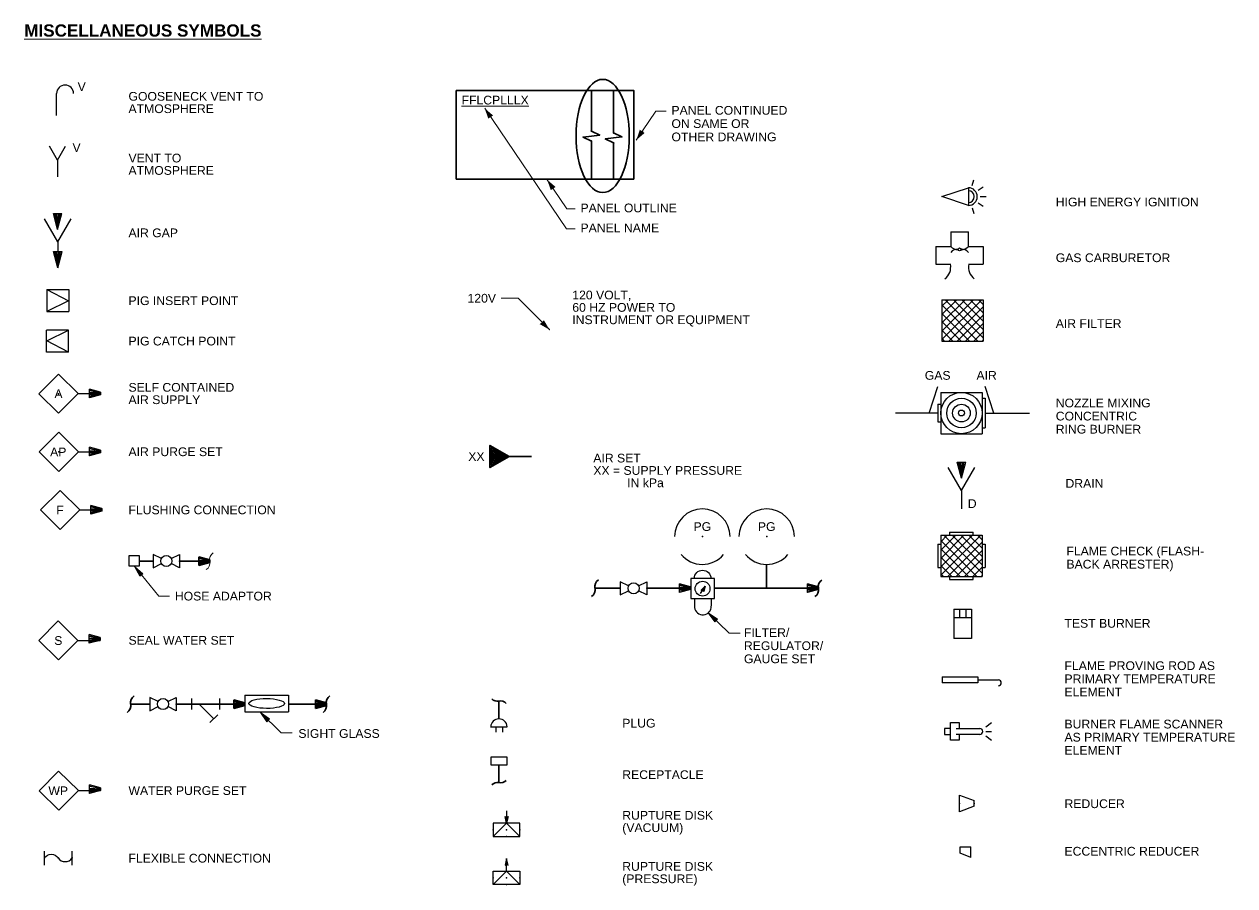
# Paper-space layout 'A1 - LEGEND SHEET 2' of a CAD drawing. Extents: x 44 to 802, y 22 to 574.
# Drawn here: x 456 to 802.5, y 321.1 to 567.7 of the extents above; entities that cross this region are included whole.
import ezdxf
from ezdxf.enums import TextEntityAlignment as Align

# ---------------------------------------------------------------- set-up
doc = ezdxf.new("R2010")
doc.units = 0
for name, color, linetype, lineweight in [('DI-EQPM', 4, 'Continuous', 35), ('DI-SGNL', 2, 'Continuous', 18), ('G-TEXT', 3, 'Continuous', 25), ('N-ANNO-TEXT', 3, 'Continuous', 18), ('N-ANNO-TEXT-TITL', 1, 'Continuous', 13), ('N-INST', 4, 'Continuous', 35)]:
    doc.layers.add(name, color=color, linetype=linetype, lineweight=lineweight)
doc.layers.add('SHBD-OTLN', color=7, linetype='Continuous')
doc.styles.add('_CGS_2-5_NOTES', font='arial.ttf', dxfattribs={"height": 2.5})
doc.styles.add('_CGS_2-5_SYMBOL', font='arial.ttf', dxfattribs={"height": 2.5})
doc.styles.add('_CGS_3-5_SUBHEADING', font='arialbd.ttf', dxfattribs={"height": 3.5})

# ---------------------------------------------------------------- blocks, each defined once
blk = doc.blocks.new('ARROW_2')
at = {"layer": 'G-TEXT', "ltscale": 0.0508}
blk.add_solid([(0, 0), (0, 0), (0, 0)], dxfattribs=at)
blk = doc.blocks.new('ARROW_3')
at = {"layer": 'G-TEXT', "ltscale": 0.0508, "extrusion": (0, 0, -1)}
blk.add_solid([(0, 0), (0, 0), (0, 0)], dxfattribs=at)
blk = doc.blocks.new('I22')
at = {"layer": 'G-TEXT', "color": 3, "linetype": 'Continuous'}
for p, q in [((-12.4, -4.8), (-12.4, 4.9)), ((0, 1.6), (-12.4, 4.9)), ((-12.4, 4), (0, 1)), ((0, 0.7), (-12.4, 3)), ((0, 0.3), (-12.4, 1)), ((-0.1, 1.6), (-0.4, 1.7)), ((-0.4, 1.6), (-0.4, -1.5)), ((0, 1.6), (0, -1.5)), ((0, -0.1), (-12.4, -0.3)), ((0, -0.9), (-12.4, -3.4)), ((0, -1.5), (-12.4, -4.8)), ((0, 0), (-12.3, 0)), ((0, -0.6), (-12.3, -1.9)), ((-12.3, -4.3), (0, -1.1))]:
    blk.add_line(p, q, dxfattribs=at)
blk = doc.blocks.new('ARROW_11')
at = {"layer": 'DI-SGNL', "flags": 128}
blk.add_lwpolyline([(-11.8, -4.6), (-9.5, -8.4), (0, 0), (-11.8, -4.6), (-10.2, -6.2), (-9.5, -7.7), (-2.4, -1.3), (-11.3, -4.7), (-9.8, -6), (-9.3, -6.8), (-4.3, -2.5), (-10.3, -4.8), (-9.2, -6.4), (-6.2, -3.8), (-9.6, -5.1), (-8.9, -5.8), (-7.9, -4.8), (-10.7, -6.5)], dxfattribs=at)
blk = doc.blocks.new('WAVE_1')
at = {"layer": 'SHBD-OTLN', "color": 7, "linetype": 'Continuous', "lineweight": 0}
for centre, start, end in [((9.1, 1.7), 124.1852, 190.3128), ((-9, -1.8), 304.1852, 10.3128)]:
    blk.add_arc(centre, 9.24, start, end, dxfattribs=at)
blk = doc.blocks.new('I22_1')
at = {"layer": 'DI-EQPM'}
for p, q in [((-12.4, -4.8), (-12.4, 4.9)), ((0, 1.6), (-12.4, 4.9)), ((-12.4, 4), (0, 1)), ((0, 0.7), (-12.4, 3)), ((0, 0.3), (-12.4, 1)), ((0, 0), (-12.3, 0)), ((-0.1, 1.6), (-0.4, 1.7)), ((-0.4, 1.6), (-0.4, -1.5)), ((0, 1.6), (0, -1.5)), ((0, -0.1), (-12.4, -0.3)), ((0, -0.9), (-12.4, -3.4)), ((0, -1.5), (-12.4, -4.8)), ((0, -0.6), (-12.3, -1.9)), ((-12.3, -4.3), (0, -1.1))]:
    blk.add_line(p, q, dxfattribs=at)
blk = doc.blocks.new('ARROW_12')
at = {"layer": 'DI-SGNL', "flags": 128}
blk.add_lwpolyline([(6.3, -11), (9.6, -8.2), (0, 0), (6.3, -11), (7.6, -9.2), (8.9, -8.3), (1.6, -2.1), (6.3, -10.5), (7.3, -8.9), (8.1, -8.2), (3.1, -3.9), (6.3, -9.5), (7.7, -8.2), (4.6, -5.6), (6.5, -8.8), (7, -8), (5.9, -7.2), (8, -9.6)], dxfattribs=at)
blk = doc.blocks.new('WAVE_2')
at = {"layer": 'DI-EQPM'}
for centre, start, end in [((9.1, 1.7), 124.1852, 190.3128), ((-9, -1.8), 304.1852, 10.3128)]:
    blk.add_arc(centre, 9.24, start, end, dxfattribs=at)
blk = doc.blocks.new('_N_INST_FIELD_OP ACCESS')
for start, end in [(0, 180), (219.6995, 319.7606)]:
    blk.add_arc((0, 0), 7.94, start, end)
blk.add_point((0, 0))
at = {"style": '_CGS_2-5_SYMBOL'}
blk.add_attdef('ABB', (4.41, 8.76), '', height=2.5, dxfattribs=at)
for tag, p in [('TAG', (0, 1.63)), ('NO', (0, -4.12))]:
    blk.add_attdef(tag, text='', height=2.5, dxfattribs=at).set_placement(p, align=Align.CENTER)
blk = doc.blocks.new('_D_MISC_GOOSENECK VENT')
blk.add_line((0, 0), (0, 6.24))
blk.add_arc((2.44, 6.24), 2.44, 0, 180)
at = {"style": '_CGS_2-5_SYMBOL'}
blk.add_text('V', height=2.5, dxfattribs=at).set_placement((6.03, 6.96))
blk = doc.blocks.new('_D_MISC_VENT')
for q in [(-2.31, 8.84), (2.29, 8.79), (0, 0)]:
    blk.add_line((0, 4.85), q)
at = {"style": '_CGS_2-5_SYMBOL'}
blk.add_text('V', height=2.5, dxfattribs=at).set_placement((4.27, 7.16))
blk = doc.blocks.new('_D_MISC_AIR GAP')
for p, q in [((0, 7.4168), (-3.81, 13.9954)), ((-0.0254, 10.9474), (-1.2446, 15.5448)), ((-1.2446, 15.5448), (1.2192, 15.5448)), ((-0.0254, 10.9474), (-0.9398, 15.5448)), ((-0.0254, 10.9474), (-0.6604, 15.5448)), ((-0.0254, 10.9474), (-0.3302, 15.5448)), ((-0.0254, 10.9474), (1.2192, 15.5448)), ((-0.0254, 10.9474), (0.7874, 15.5448)), ((-0.0254, 10.9474), (0.4064, 15.5448)), ((0.0762, 15.5448), (-0.0254, 10.9474)), ((0, 7.4168), (3.81, 13.9954)), ((0, 7.4168), (0, 2.1844)), ((0, 0), (-1.2192, 4.5974)), ((-1.2192, 4.5974), (1.2446, 4.5974)), ((0, 0), (-0.9144, 4.5974)), ((0, 0), (-0.635, 4.5974)), ((0, 0), (-0.3048, 4.5974)), ((0, 0), (1.2446, 4.5974)), ((0, 0), (0.8128, 4.5974)), ((0, 0), (0.4318, 4.5974)), ((0.1016, 4.5974), (0, 0))]:
    blk.add_line(p, q)
blk = doc.blocks.new('_D_MISC_PIG INSERT POINT')
for p, q in [((0, 3.1623), (6.3246, 3.1623)), ((0, 3.1623), (0, -3.1623)), ((0, 3.1623), (6.223, -0.0635)), ((6.3246, 3.1623), (6.3246, -3.1623)), ((6.223, -0.0635), (0, -3.1623)), ((0, -3.1623), (6.3246, -3.1623))]:
    blk.add_line(p, q)
blk = doc.blocks.new('_D_MISC_PIG CATCH POINT')
for p, q in [((6.3246, 3.1623), (0, 3.1623)), ((0, -3.1623), (0, 3.1623)), ((0.1016, 0.0635), (6.3246, 3.1623)), ((6.3246, -3.1623), (0.1016, 0.0635)), ((6.3246, -3.1623), (6.3246, 3.1623)), ((6.3246, -3.1623), (0, -3.1623))]:
    blk.add_line(p, q)
blk = doc.blocks.new('_D_MISC_AIR SUPPLY SELF CONTAINED')
for p, q in [((5.59, 5.59), (0, 0)), ((11.23, 0.03), (5.59, 5.59)), ((0, 0), (5.61, -5.59)), ((5.61, -5.59), (11.23, 0.03)), ((11.23, 0.03), (17.58, 0.03)), ((14.43, -1.17), (14.43, 1.3)), ((17.58, 0.46), (14.43, 1.3)), ((14.43, 1.07), (17.58, 0.3)), ((17.58, 0.23), (14.43, 0.81)), ((17.58, 0.13), (14.43, 0.3)), ((17.58, 0.03), (14.43, -0.03)), ((17.58, 0.05), (14.45, 0.05)), ((17.55, 0.46), (17.48, 0.48)), ((17.48, 0.46), (17.48, -0.33)), ((17.58, 0.46), (17.58, -0.33)), ((17.58, -0.18), (14.43, -0.81)), ((17.58, -0.33), (14.43, -1.17)), ((17.58, -0.1), (14.45, -0.43)), ((14.45, -1.04), (17.58, -0.23))]:
    blk.add_line(p, q)
blk.add_point((5.59, -0.03))
at = {"style": '_CGS_2-5_SYMBOL'}
blk.add_text('A', height=2.5, dxfattribs=at).set_placement((5.59, -0.03), align=Align.MIDDLE_CENTER)
blk = doc.blocks.new('_D_MISC_AIR PURGE SET')
for p, q in [((5.59, 5.59), (0, 0)), ((11.23, 0.03), (5.59, 5.59)), ((0, 0), (5.61, -5.59)), ((5.61, -5.59), (11.23, 0.03)), ((11.23, 0.03), (17.58, 0.03)), ((14.43, -1.17), (14.43, 1.3)), ((17.58, 0.46), (14.43, 1.3)), ((14.43, 1.07), (17.58, 0.3)), ((17.58, 0.23), (14.43, 0.81)), ((17.58, 0.13), (14.43, 0.3)), ((17.58, 0.03), (14.43, -0.03)), ((17.58, 0.05), (14.45, 0.05)), ((17.55, 0.46), (17.48, 0.48)), ((17.48, 0.46), (17.48, -0.33)), ((17.58, 0.46), (17.58, -0.33)), ((17.58, -0.18), (14.43, -0.81)), ((17.58, -0.33), (14.43, -1.17)), ((17.58, -0.1), (14.45, -0.43)), ((14.45, -1.04), (17.58, -0.23))]:
    blk.add_line(p, q)
blk.add_point((5.59, -0.03))
at = {"style": '_CGS_2-5_SYMBOL'}
blk.add_text('AP', height=2.5, dxfattribs=at).set_placement((5.47, -0.03), align=Align.MIDDLE_CENTER)
blk = doc.blocks.new('_D_MISC_FLUSHING CONNECTION')
for p, q in [((5.59, 5.59), (0, 0)), ((11.23, 0.03), (5.59, 5.59)), ((0, 0), (5.61, -5.59)), ((5.61, -5.59), (11.23, 0.03)), ((11.23, 0.03), (17.58, 0.03)), ((14.43, -1.17), (14.43, 1.3)), ((17.58, 0.46), (14.43, 1.3)), ((14.43, 1.07), (17.58, 0.3)), ((17.58, 0.23), (14.43, 0.81)), ((17.58, 0.13), (14.43, 0.3)), ((17.58, 0.03), (14.43, -0.03)), ((17.58, 0.05), (14.45, 0.05)), ((17.55, 0.46), (17.48, 0.48)), ((17.48, 0.46), (17.48, -0.33)), ((17.58, 0.46), (17.58, -0.33)), ((17.58, -0.18), (14.43, -0.81)), ((17.58, -0.33), (14.43, -1.17)), ((17.58, -0.1), (14.45, -0.43)), ((14.45, -1.04), (17.58, -0.23))]:
    blk.add_line(p, q)
at = {"style": '_CGS_2-5_SYMBOL'}
blk.add_text('F', height=2.5, dxfattribs=at).set_placement((5.59, -0.03), align=Align.MIDDLE_CENTER)
blk = doc.blocks.new('_D_MISC_WATER PURGE SET')
for p, q in [((5.588, 5.588), (0, 0)), ((11.2268, 0.0254), (5.588, 5.588)), ((0, 0), (5.6134, -5.588)), ((5.6134, -5.588), (11.2268, 0.0254)), ((11.2268, 0.0254), (17.5768, 0.0254)), ((14.4268, -0.8126), (14.4268, 1.6514)), ((17.5768, 0.8124), (14.4268, 1.6514)), ((14.4268, 1.4224), (17.5768, 0.6604)), ((17.5768, 0.5844), (14.4268, 1.1684)), ((17.5768, 0.4824), (14.4268, 0.6604)), ((17.5768, 0.3814), (14.4268, 0.3304)), ((17.5768, 0.1774), (14.4268, -0.4576)), ((17.5768, 0.0254), (14.4268, -0.8126)), ((17.5768, 0.4064), (14.4518, 0.4064)), ((17.5768, 0.2544), (14.4518, -0.0766)), ((14.4518, -0.6856), (17.5768, 0.1274)), ((17.5508, 0.8124), (17.4748, 0.8384)), ((17.4748, 0.8124), (17.4748, 0.0254)), ((17.5768, 0.8124), (17.5768, 0.0254))]:
    blk.add_line(p, q)
blk.add_point((5.588, -0.0254))
at = {"style": '_CGS_2-5_SYMBOL'}
blk.add_text('WP', height=2.5, dxfattribs=at).set_placement((5.4753, -0.0254), align=Align.MIDDLE_CENTER)
blk = doc.blocks.new('_D_MISC_FLEXIBLE CONNECTION')
for p, q in [((0, -2.11), (0, 1.98)), ((7.92, -2.11), (7.92, 1.98))]:
    blk.add_line(p, q)
at = {"extrusion": (0, 0, -1)}
blk.add_arc((-1.98, -1.33), 2.39, 33.912, 146.088, dxfattribs=at)
blk.add_arc((5.92, 1.33), 2.39, 213.912, 326.088)
for p in [(0, 0), (3.96, 0), (7.9, 0)]:
    blk.add_point(p)
blk = doc.blocks.new('_D_MISC_RUPTURE DISK VACUUM')
at = {"flags": 128}
for points in [[(0, 7.366), (0, 3.81), (-0.4318, 5.7404), (0, 5.5372), (0.4318, 5.7404), (0, 3.81)], [(3.81, 0), (3.81, 3.81), (-3.81, 3.81), (-3.81, 0), (3.81, 0), (0, 3.81), (-3.81, 0)], [(0.1016, 5.334), (0.1016, 5.334), (0, 4.9022), (-0.127, 5.334), (-0.1016, 5.334)]]:
    blk.add_lwpolyline(points, dxfattribs=at)
for p in [(0, 3.81), (-3.81, 1.905), (0, 1.905), (0, 0), (3.81, 1.905)]:
    blk.add_point(p)
blk = doc.blocks.new('_D_MISC_RUPTURE DISK PRESSURE')
at = {"flags": 128}
for points in [[(0, 3.81), (0, 7.366), (-0.4318, 5.461), (0, 5.6388), (0.4318, 5.461), (0, 7.366)], [(-3.81, 0), (-3.81, 3.81), (3.81, 3.81), (3.81, 0), (-3.81, 0), (0, 3.81), (3.81, 0)], [(0.1016, 5.842), (0.1016, 5.842), (0, 6.2738), (-0.127, 5.842), (-0.1016, 5.842)]]:
    blk.add_lwpolyline(points, dxfattribs=at)
for p in [(0, 3.81), (-3.81, 1.905), (0, 1.905), (0, 0), (3.81, 1.905)]:
    blk.add_point(p)
blk = doc.blocks.new('_D_MISC_REDUCER')
for p, q in [((0, -2.3876), (0, 2.3876)), ((0, 2.3876), (4.2164, 0.8128)), ((4.2164, -0.8128), (4.2164, 0.8128)), ((4.2164, -0.8128), (0, -2.3876))]:
    blk.add_line(p, q)
for p in [(0, 0), (4.2164, 0)]:
    blk.add_point(p)
blk = doc.blocks.new('_D_MISC_AIR FILTER')
for p, q in [((0, 5.91), (11.81, 5.91)), ((0, 5.91), (0, -5.91)), ((11.81, 5.91), (11.81, -5.91)), ((0, -5.91), (11.81, -5.91))]:
    blk.add_line(p, q)
at = {"color": 0, "linetype": 'ByBlock', "lineweight": -2}
for p, q in [((0, -5.5), (11.4, 5.91)), ((0, -3.11), (9.02, 5.91)), ((0, -0.72), (6.63, 5.91)), ((0, 1.66), (4.24, 5.91)), ((0, 4.05), (1.86, 5.91)), ((10.33, -5.91), (0, 4.42)), ((11.81, -5.01), (0.9, 5.91)), ((1.98, -5.91), (11.81, 3.93)), ((11.81, -2.62), (3.29, 5.91)), ((11.81, -0.23), (5.67, 5.91)), ((11.81, 2.15), (8.06, 5.91)), ((11.81, 4.54), (10.45, 5.91)), ((7.94, -5.91), (0, 2.03)), ((4.36, -5.91), (11.81, 1.54)), ((5.55, -5.91), (0, -0.35)), ((3.17, -5.91), (0, -2.74)), ((6.75, -5.91), (11.81, -0.84)), ((9.14, -5.91), (11.81, -3.23)), ((0.78, -5.91), (0, -5.12)), ((11.52, -5.91), (11.81, -5.62))]:
    blk.add_line(p, q, dxfattribs=at)
blk = doc.blocks.new('_D_MISC_GAS CARBURETOR')
for p, q in [((-2.53, 0), (2.53, 0)), ((-2.53, 0), (-2.53, -4.22)), ((2.53, -4.22), (2.53, 0)), ((-6.75, -4.22), (-6.75, -9.28)), ((-6.75, -4.22), (-2.53, -4.22)), ((2.53, -4.22), (6.75, -4.22)), ((6.75, -4.22), (6.75, -9.28)), ((-6.75, -9.28), (-2.53, -9.28)), ((2.53, -9.28), (6.75, -9.28))]:
    blk.add_line(p, q)
blk.add_circle((0, -5.06), 0.422)
for centre, radius, start, end in [((-0.7, -2.7), 2.38, 219.7167, 276.6805), ((-0.7, -7.43), 2.38, 83.3195, 140.2833), ((0.7, -2.7), 2.38, 263.3195, 320.2833), ((0.7, -7.43), 2.38, 39.7167, 96.6805), ((-6.75, -10.12), 4.22, 306.8699, 11.3099), ((6.75, -10.12), 4.22, 168.6901, 233.1301)]:
    blk.add_arc(centre, radius, start, end)
blk = doc.blocks.new('_D_MISC_DRAIN')
for p, q in [((-0.1, -4.6), (-1.32, 0)), ((-1.32, 0), (1.14, 0)), ((-0.1, -4.6), (-1.02, 0)), ((-0.1, -4.6), (-0.74, 0)), ((-0.1, -4.6), (-0.41, 0)), ((-0.1, -4.6), (1.14, 0)), ((-0.1, -4.6), (0.71, 0)), ((-0.1, -4.6), (0.33, 0)), ((0, 0), (-0.1, -4.6)), ((-0.08, -8.13), (-3.89, -1.55)), ((-0.08, -8.13), (3.73, -1.55)), ((-0.08, -8.13), (-0.08, -13.36))]:
    blk.add_line(p, q)
at = {"style": '_CGS_2-5_SYMBOL'}
blk.add_text('D', height=2.5, dxfattribs=at).set_placement((1.72, -11.85), align=Align.MIDDLE_LEFT)
blk = doc.blocks.new('_D_MISC_FLAME CHECK (FLASH-BACK ARRESTER)')
for p, q in [((-5.91, 12.66), (5.91, 12.66)), ((-5.91, 12.66), (-5.91, 0.84)), ((-3.38, 13.5), (-3.38, 12.66)), ((-3.38, 13.5), (3.38, 13.5)), ((3.38, 12.66), (3.38, 13.5)), ((5.91, 12.66), (5.91, 0.84)), ((-6.75, 10.12), (-6.75, 3.38)), ((-6.75, 10.12), (-5.91, 10.12)), ((5.91, 10.12), (6.75, 10.12)), ((6.75, 10.12), (6.75, 3.38)), ((-6.75, 3.38), (-5.91, 3.38)), ((-5.91, 0.84), (5.91, 0.84)), ((-3.38, 0.84), (-3.38, 0)), ((-3.38, 0), (3.38, 0)), ((3.38, 0), (3.38, 0.84)), ((5.91, 3.38), (6.75, 3.38))]:
    blk.add_line(p, q)
at = {"color": 0, "linetype": 'ByBlock', "lineweight": -2}
for p, q in [((-5.91, 1.25), (5.5, 12.66)), ((-5.91, 3.64), (3.11, 12.66)), ((-5.91, 6.03), (0.72, 12.66)), ((-5.91, 8.41), (-1.66, 12.66)), ((-5.91, 10.8), (-4.05, 12.66)), ((4.42, 0.84), (-5.91, 11.17)), ((5.91, 1.74), (-5.01, 12.66)), ((-3.93, 0.84), (5.91, 10.68)), ((5.91, 4.13), (-2.62, 12.66)), ((5.91, 6.52), (-0.23, 12.66)), ((5.91, 8.9), (2.15, 12.66)), ((5.91, 11.29), (4.54, 12.66)), ((2.03, 0.84), (-5.91, 8.78)), ((-1.54, 0.84), (5.91, 8.29)), ((-0.35, 0.84), (-5.91, 6.4)), ((-2.74, 0.84), (-5.91, 4.01)), ((0.84, 0.84), (5.91, 5.91)), ((3.23, 0.84), (5.91, 3.52)), ((-5.12, 0.84), (-5.91, 1.63)), ((5.62, 0.84), (5.91, 1.13))]:
    blk.add_line(p, q, dxfattribs=at)
blk = doc.blocks.new('_D_MISC_BURNER')
for p, q in [((-2.53125, 8.4375), (-2.53125, 0)), ((-2.53125, 8.4375), (2.53125, 8.4375)), ((-0.84375, 5.90625), (-0.84375, 8.4375)), ((0.84375, 8.4375), (0.84375, 5.90625)), ((2.53125, 8.4375), (2.53125, 0)), ((2.53125, 5.90625), (-2.53125, 5.90625)), ((2.53125, 0), (-2.53125, 0))]:
    blk.add_line(p, q)
blk = doc.blocks.new('_D_MISC_FLAME PROVING ROD')
for p, q in [((0, 0.84375), (10.125, 0.84375)), ((0, 0.84375), (0, -0.84375)), ((10.125, 0.84375), (10.125, -0.84375)), ((10.125, 0), (16.03125, 0)), ((10.125, -0.84375), (0, -0.84375))]:
    blk.add_line(p, q)
blk.add_arc((16.03125, -0.84375), 0.84375, 270, 90)
blk = doc.blocks.new('_D_MISC_BURNER FLAME SCANNER')
for p, q in [((1.6875, 0.84375), (0, 0.84375)), ((0, 0.84375), (0, -0.84375)), ((1.6875, -2.53125), (1.6875, 2.53125)), ((1.6875, 2.53125), (4.21875, 2.53125)), ((3.375, 0.84375), (10.125, 0.84375)), ((4.21875, 2.53125), (4.21875, 0.84375)), ((11.8125, 1.265625), (13.5, 2.53125)), ((11.8125, 0), (13.5, 0)), ((0, -0.84375), (1.6875, -0.84375)), ((4.21875, -2.53125), (1.6875, -2.53125)), ((10.125, -0.84375), (3.375, -0.84375)), ((4.21875, -0.84375), (4.21875, -2.53125)), ((11.8125, -1.265625), (13.5, -2.53125))]:
    blk.add_line(p, q)
blk.add_arc((10.125, 0), 0.84375, 270, 90)
blk = doc.blocks.new('_D_MISC_HOSE ADAPTOR')
at = {"flags": 128}
blk.add_lwpolyline([(0, 1.4095), (0, -1.4095), (3.022, -1.4095), (3.022, 1.4095)], close=True, dxfattribs=at)
blk = doc.blocks.new('_D_MISC_STRAINER')
for p, q in [((0, -1.5748), (0, 1.5748)), ((0, 0), (7.9756, 0)), ((2.032, 0), (6.2484, -4.191)), ((7.9756, -1.5748), (7.9756, 1.5748)), ((5.1308, -5.3086), (7.366, -3.0734))]:
    blk.add_line(p, q)
blk.add_point((3.9878, 0))
blk = doc.blocks.new('_D_VALVE_BALL - NORMALLY OPEN')
for p, q in [((2.39, 0.71), (0, 1.9)), ((0, 1.9), (0, -1.9)), ((5.23, 0.71), (7.62, 1.9)), ((7.62, 1.9), (7.62, -1.9)), ((0, -1.9), (2.39, -0.71)), ((7.62, -1.9), (5.23, -0.71))]:
    blk.add_line(p, q)
blk.add_circle((3.81, 0), 1.59)
for p in [(0, 0), (7.62, 0)]:
    blk.add_point(p)
blk = doc.blocks.new('_D_MISC_SIGHT GLASS')
for p, q in [((0, 2.54), (12.446, 2.54)), ((0, 2.54), (0, -2.21)), ((12.446, 2.54), (12.446, -2.21)), ((0, -2.21), (12.446, -2.21))]:
    blk.add_line(p, q)
blk.add_ellipse((6.2232, 0.1778), major_axis=(-5.08, 0.0254), ratio=0.28004114)
blk = doc.blocks.new('_D_MISC_FILTER_REGULATOR_GAUGE SET')
for p, q in [((2.84, -1.44), (4.11, 0.67)), ((4.11, 0.67), (3.02, -0.47)), ((4.11, 0.67), (3.25, -0.5)), ((4.11, 0.67), (3.4, -0.57)), ((4.11, 0.67), (3.53, -0.67)), ((4.11, 0.67), (3.73, -0.85)), ((1.09, -2.81), (1.09, -5.42)), ((3.73, -0.85), (3.02, -0.47)), ((5.89, -2.78), (5.89, -4.99))]:
    blk.add_line(p, q)
at = {"flags": 128}
blk.add_lwpolyline([(0, 2.83), (0, -2.83), (6.76, -2.83), (6.76, 2.83)], close=True, dxfattribs=at)
blk.add_circle((3.38, -0.06), 2.13)
at = {"extrusion": (0, 0, -1)}
blk.add_arc((-3.4, 2.84), 2.4, 0.9273, 179.0663, dxfattribs=at)
blk.add_arc((3.48, -5.13), 2.4, 187.0836, 2.5522)
blk = doc.blocks.new('_D_MISC_SEAL WATER SET')
for p, q in [((5.59, 5.59), (0, 0)), ((11.23, 0.03), (5.59, 5.59)), ((0, 0), (5.61, -5.59)), ((5.61, -5.59), (11.23, 0.03))]:
    blk.add_line(p, q)
blk.add_point((5.59, -0.03))
at = {"style": '_CGS_2-5_SYMBOL'}
blk.add_text('S', height=2.5, dxfattribs=at).set_placement((5.59, -0.03), align=Align.MIDDLE_CENTER)
blk = doc.blocks.new('_D_MISC_HIGH ENERGY IGNITION')
for p, q in [((8.66, 3.2), (9.19, 4.8)), ((0, 0), (7.59, 2.53)), ((7.59, -2.53), (0, 0)), ((7.59, 2.53), (7.59, -2.53)), ((10.4, 1.87), (11.81, 2.81)), ((10.97, 0), (12.66, 0)), ((8.66, -3.2), (9.19, -4.8)), ((11.81, -2.81), (10.4, -1.87))]:
    blk.add_line(p, q)
for radius in [2.53, 1.69]:
    blk.add_arc((7.59, 0), radius, 270, 90)
blk = doc.blocks.new('_D_MISC_NOZZLE MIXING CONCENTRIC RING BURNER')
for p, q in [((-9.28, 0), (-6.75, 7.59)), ((9.28, 0), (6.75, 7.59)), ((-5.91, 5.91), (5.91, 5.91)), ((-5.91, 5.91), (-5.91, -5.91)), ((5.91, 5.91), (5.91, -5.91)), ((5.91, 4.22), (6.75, 4.22)), ((6.75, 4.22), (6.75, -4.22)), ((-6.75, 0), (-18.91, 0)), ((-6.75, 2.53), (-6.75, -2.53)), ((-6.75, 2.53), (-5.91, 2.53)), ((6.75, 0), (19.51, 0)), ((-6.75, -2.53), (-5.91, -2.53)), ((-5.91, -5.91), (5.91, -5.91)), ((5.91, -4.22), (6.75, -4.22))]:
    blk.add_line(p, q)
for radius in [5.91, 4.22, 2.53, 0.844]:
    blk.add_circle((0, 0), radius)
at = {"style": '_CGS_2-5_SYMBOL'}
for s, p in [('GAS', (-6.81, 10.78)), ('AIR', (7.2, 10.78))]:
    blk.add_text(s, height=2.5, dxfattribs=at).set_placement(p, align=Align.MIDDLE_CENTER)
blk = doc.blocks.new('_N_MISC_PLUG')
for p, q in [((-2.38, -2.23), (2.35, -2.23)), ((-0.9, -2.23), (-0.9, -3.78)), ((1, -2.23), (1, -3.83))]:
    blk.add_line(p, q)
blk.add_arc((0, -2.36), 2.36, 3.1798, 177.7094)
blk = doc.blocks.new('_N_MISC_RECEPTACLE')
for p, q in [((2.38, 2.23), (-2.36, 2.23)), ((-2.36, 2.23), (-2.36, 0)), ((-2.36, 0), (2.38, 0)), ((2.38, 0), (2.38, 2.23))]:
    blk.add_line(p, q)
blk = doc.blocks.new('_D_MISC_ECC REDUCER')
for p, q in [((0, -0.9), (0, 0.9)), ((0, 0.9), (3.05, 0.9)), ((3.05, -2.14), (3.05, 0.9)), ((3.05, -2.14), (0, -0.9))]:
    blk.add_line(p, q)

psp = doc.layouts.new('A1 - LEGEND SHEET 2')

# ---------------------------------------------------------------- linework, layer by layer
for p, q in [((474.6, 390.53), (474.6, 393)), ((477.75, 392.16), (474.6, 393)), ((474.6, 392.77), (477.75, 392)), ((477.75, 391.93), (474.6, 392.51)), ((477.75, 391.83), (474.6, 392)), ((477.75, 391.73), (474.6, 391.67)), ((477.75, 391.52), (474.6, 390.89)), ((477.75, 391.75), (474.63, 391.75)), ((477.75, 391.6), (474.63, 391.27)), ((477.73, 392.16), (477.65, 392.18)), ((477.65, 392.16), (477.65, 391.37)), ((477.75, 392.16), (477.75, 391.37)), ((471.4, 391.37), (477.75, 391.37)), ((477.75, 391.37), (474.6, 390.53)), ((474.63, 390.66), (477.75, 391.47))]:
    psp.add_line(p, q)
at = {"layer": 'N-ANNO-TEXT'}
for p, q in [((587.8, 543.67), (611.23, 509.16)), ((631.18, 534.55), (636.78, 542.81)), ((639.74, 542.81), (636.78, 542.81)), ((605.69, 523.2), (611.35, 514.87)), ((613.7, 514.87), (611.35, 514.87)), ((613.7, 509.16), (611.23, 509.16))]:
    psp.add_line(p, q, dxfattribs=at)
at = {"layer": 'N-ANNO-TEXT', "flags": 128}
for points in [[(606.33, 480.3), (597.34, 489.29), (592.56, 489.29)], [(497.61, 404.03), (494.56, 404.03), (489.56, 410.08)], [(660.9, 393.41), (657.75, 393.41), (651.81, 399.25)], [(532.69, 364.87), (529.54, 364.87), (523.6, 370.71)]]:
    psp.add_lwpolyline(points, dxfattribs=at)
at = {"layer": 'N-ANNO-TEXT'}
for p in [(589.52, 541.15), (607.41, 520.67), (604.17, 482.46), (606.33, 480.3)]:
    psp.add_point(p, dxfattribs=at)
for points in [[(587.8, 543.67), (588.84, 540.71), (590.2, 541.61)], [(631.18, 534.55), (632.21, 537.51), (633.58, 536.61)], [(605.69, 523.2), (606.73, 520.24), (608.09, 521.14)], [(606.33, 480.3), (604.75, 483.02), (603.58, 481.87)]]:
    psp.add_solid(points, dxfattribs=at)
at = {"layer": 'N-INST', "ltscale": 0.0508}
for p, q in [((618.35, 548.78), (618.35, 537.15)), ((624.7, 548.78), (624.7, 536.6)), ((618.35, 534.3), (618.35, 523.38)), ((624.7, 533.75), (624.7, 523.38)), ((668.48, 413.11), (668.48, 406.29)), ((591.89, 368.88), (591.89, 373.98)), ((591.89, 355.74), (591.89, 350.63))]:
    psp.add_line(p, q, dxfattribs=at)
at = {"layer": 'N-INST'}
for p, q in [((489.1, 414.06), (492.88, 414.06)), ((500.5, 414.06), (509.09, 414.06)), ((619.36, 406.29), (626.53, 406.29)), ((634.22, 406.29), (646.75, 406.29)), ((653.63, 406.29), (683.32, 406.29)), ((486.47, 373.12), (491.93, 373.12)), ((499.55, 373.12), (519.19, 373.12)), ((531.63, 373.12), (542.53, 373.12))]:
    psp.add_line(p, q, dxfattribs=at)
at = {"layer": 'N-INST', "ltscale": 0.0508, "flags": 128}
psp.add_lwpolyline([(579.67, 548.78), (630.47, 548.78), (630.47, 523.38), (579.67, 523.38)], close=True, dxfattribs=at)
for points in [[(618.35, 537.15), (620.73, 536.01), (615.97, 535.44), (618.35, 534.3)], [(624.7, 536.6), (627.08, 535.46), (622.32, 534.89), (624.7, 533.75)]]:
    psp.add_lwpolyline(points, dxfattribs=at)
at = {"layer": 'N-INST', "flags": 128}
psp.add_lwpolyline([(594.79, 444.01), (589.28, 447.15), (589.28, 440.8), (594.79, 444.01), (589.66, 446.49), (589.66, 441.47), (594.03, 444.01), (590.04, 445.83), (590.04, 442.13), (593.27, 444.01), (590.42, 445.17), (590.42, 442.79), (592.51, 444.01), (590.8, 444.54), (590.8, 443.45), (591.74, 444.01), (590.8, 444.01), (601.17, 444.01)], dxfattribs=at)
at = {"layer": 'N-INST'}
for centre, start, end in [((617.08, 405.85), 304.1852, 10.3128), ((621.67, 406.72), 124.1852, 190.3128), ((681.01, 405.82), 304.1852, 10.3128), ((685.61, 406.69), 124.1852, 190.3128)]:
    psp.add_arc(centre, 2.35, start, end, dxfattribs=at)
at = {"layer": 'N-INST', "ltscale": 0.0508}
for centre, start, end in [((591.47, 376.29), 224.7694, 280.3128), ((592.33, 371.67), 45.2072, 101.04)]:
    psp.add_arc(centre, 2.35, start, end, dxfattribs=at)
at = {"layer": 'N-INST', "ltscale": 0.0508, "extrusion": (0, 0, -1)}
for centre, start, end in [((-591.47, 348.32), 44.7694, 100.3128), ((-592.33, 352.94), 225.2072, 281.04)]:
    psp.add_arc(centre, 2.35, start, end, dxfattribs=at)
at = {"layer": 'N-INST', "ltscale": 0.0508}
psp.add_ellipse((621.58, 535.74), major_axis=(0, 16.21), ratio=0.470015, dxfattribs=at)
for p in [(618.35, 537.15), (632.89, 537.07), (618.35, 534.3), (624.7, 536.6), (624.7, 533.75)]:
    psp.add_point(p, dxfattribs=at)

# ---------------------------------------------------------------- block references
for name, p in [('_D_MISC_GOOSENECK VENT', (465.27, 541.63)), ('_D_MISC_VENT', (465.57, 524)), ('_D_MISC_HIGH ENERGY IGNITION', (718.65, 518.38)), ('_D_MISC_AIR GAP', (465.6, 498.04)), ('_D_MISC_GAS CARBURETOR', (723.71, 508.33)), ('_D_MISC_PIG INSERT POINT', (462.45, 488.66)), ('_D_MISC_AIR FILTER', (718.65, 482.94)), ('_D_MISC_PIG CATCH POINT', (462.39, 477.03)), ('_D_MISC_NOZZLE MIXING CONCENTRIC RING BURNER', (724.26, 456.43)), ('_D_MISC_AIR SUPPLY SELF CONTAINED', (460.24, 461.97)), ('_D_MISC_AIR PURGE SET', (460.29, 445.33)), ('_D_MISC_DRAIN', (724.35, 442.36)), ('_D_MISC_FLUSHING CONNECTION', (460.67, 428.68)), ('_D_MISC_FLAME CHECK (FLASH-BACK ARRESTER)', (724.26, 408.81)), ('_D_VALVE_BALL - NORMALLY OPEN', (492.88, 414.06)), ('_D_MISC_HOSE ADAPTOR', (485.95, 414.12)), ('_D_MISC_FILTER_REGULATOR_GAUGE SET', (646.77, 406.21)), ('_D_VALVE_BALL - NORMALLY OPEN', (626.6, 406.26)), ('_D_MISC_BURNER', (724.62, 391.86)), ('_D_MISC_SEAL WATER SET', (460.18, 391.34)), ('_D_MISC_FLAME PROVING ROD', (718.78, 380.05)), ('_D_VALVE_BALL - NORMALLY OPEN', (491.93, 373.12)), ('_D_MISC_STRAINER', (504.02, 373.12)), ('_D_MISC_SIGHT GLASS', (519.19, 373.12)), ('_N_MISC_PLUG', (591.89, 368.88)), ('_D_MISC_BURNER FLAME SCANNER', (719.39, 365.3)), ('_N_MISC_RECEPTACLE', (591.9, 355.74)), ('_D_MISC_WATER PURGE SET', (460.28, 348.33)), ('_D_MISC_REDUCER', (723.68, 344.7)), ('_D_MISC_RUPTURE DISK VACUUM', (594.05, 335.24)), ('_D_MISC_FLEXIBLE CONNECTION', (461.8, 329.08)), ('_D_MISC_ECC REDUCER', (723.87, 331.33)), ('_D_MISC_RUPTURE DISK PRESSURE', (594.05, 321.52))]:
    psp.add_blockref(name, p)
ref = psp.add_blockref('_N_INST_FIELD_OP ACCESS', (650.1, 421.05))
ref.add_attrib('TAG', 'PG', dxfattribs={"height": 2.5, "style": '_CGS_2-5_SYMBOL'}).set_placement((650.1, 422.68), align=Align.CENTER)
ref = psp.add_blockref('_N_INST_FIELD_OP ACCESS', (668.51, 421.05))
ref.add_attrib('TAG', 'PG', dxfattribs={"height": 2.5, "style": '_CGS_2-5_SYMBOL'}).set_placement((668.51, 422.68), align=Align.CENTER)
at = {"layer": 'N-INST', "ltscale": 0.0508, "xscale": 2.539999999999999, "yscale": 2.539999999999999, "zscale": 2.539999999999999}
for name, p in [('ARROW_2', (629.18, 536.8)), ('ARROW_3', (606.67, 523.38))]:
    psp.add_blockref(name, p, dxfattribs=at)
at = {"layer": 'N-INST'}
for name, p, xscale, yscale, zscale in [('WAVE_1', (509.09, 414.01), 0.2539999906867578, 0.2539999906867578, 0.2539999906867578), ('ARROW_12', (487.54, 412.53), 0.2540000033406713, 0.2540000033406713, 0.2540000033406713), ('I22_1', (509.11, 414.01), 0.2539999906867578, 0.2539999906867578, 0.2539999906867578), ('I22', (646.75, 406.29), 0.2539999906867578, 0.2539999906867578, 0.2539999906867578), ('I22', (683.32, 406.29), 0.2539999906867578, 0.2539999906867578, 0.2539999906867578), ('WAVE_2', (486.47, 373.12), 0.2539999906867578, 0.2539999906867578, 0.2539999906867578), ('I22_1', (519.19, 373.12), 0.2539999906867578, 0.2539999906867578, 0.2539999906867578), ('I22_1', (542.53, 373.12), 0.2539999906867578, 0.2539999906867578, 0.2539999906867578), ('WAVE_2', (542.5, 373.12), 0.2539999906867578, 0.2539999906867578, 0.2539999906867578)]:
    psp.add_blockref(name, p, dxfattribs=dict(at, xscale=xscale, yscale=yscale, zscale=zscale))
at = {"layer": 'N-INST', "xscale": 0.2539999961534137, "yscale": 0.2539999961534137, "zscale": 0.2539999961534137, "rotation": 104.1597864703348}
for p in [(651.81, 399.25), (523.6, 370.71)]:
    psp.add_blockref('ARROW_11', p, dxfattribs=at)

# ---------------------------------------------------------------- texts
at = {"layer": 'N-ANNO-TEXT', "style": '_CGS_2-5_NOTES'}
psp.add_text('%%uFFLCPLLLX%%u', height=2.5, dxfattribs=at).set_placement((581.19, 547.26), align=Align.TOP_LEFT)
for s, p in [('HIGH ENERGY IGNITION', (751.24, 516.84)), ('AIR GAP', (485.86, 508.01)), ('GAS CARBURETOR', (751.24, 500.88)), ('PIG INSERT POINT', (485.86, 488.59)), ('AIR FILTER', (751.24, 482.05)), ('PIG CATCH POINT', (485.86, 477.03)), ('AIR PURGE SET', (485.86, 445.35)), ('DRAIN', (754.03, 436.29)), ('FLUSHING CONNECTION', (485.86, 428.71)), ('HOSE ADAPTOR', (499.13, 404.03)), ('TEST BURNER', (753.74, 396.23)), ('SEAL WATER SET', (485.86, 391.37)), ('SIGHT GLASS', (534.48, 364.7)), ('WATER PURGE SET', (485.86, 348.36)), ('REDUCER', (753.74, 344.6)), ('FLEXIBLE CONNECTION', (485.86, 329.01)), ('ECCENTRIC REDUCER', (753.74, 331))]:
    psp.add_text(s, height=2.5, dxfattribs=at).set_placement(p, align=Align.MIDDLE_LEFT)
for s, p in [('120V', (591.04, 489.29)), ('XX', (587.76, 443.98))]:
    psp.add_text(s, height=2.5, dxfattribs=at).set_placement(p, align=Align.MIDDLE_RIGHT)
at = {"layer": 'N-ANNO-TEXT', "char_height": 2.5, "style": '_CGS_2-5_NOTES'}
for s, insert, attachment_point, line_spacing_factor in [('GOOSENECK VENT TO\\PATMOSPHERE', (485.86, 545.3), 4, 0.85), ('PANEL CONTINUED^JON SAME OR\\POTHER DRAWING', (641.26, 544.33), 1, 0.9125), ('VENT TO\\PATMOSPHERE', (485.86, 527.63), 4, 0.85), ('PANEL OUTLINE', (615.23, 516.39), 1, 0.9125), ('PANEL NAME', (615.23, 510.68), 1, 0.9125), ('120 VOLT,\\P60 HZ POWER TO \\PINSTRUMENT OR EQUIPMENT', (612.88, 486.33), 4, 0.85), ('SELF CONTAINED\\PAIR SUPPLY', (485.86, 462), 4, 0.85), ('NOZZLE MIXING\\PCONCENTRIC \\PRING BURNER', (751.24, 455.54), 4, 0.9), ('AIR SET\\PXX = SUPPLY PRESSURE\\P          IN kPa', (618.89, 439.98), 4, 0.85), ('FLAME CHECK (FLASH-\\PBACK ARRESTER)', (754.3, 414.67), 4, 0.9), ('FILTER/\\PREGULATOR/\\PGAUGE SET', (662, 394.83), 1, 0.9), ('FLAME PROVING ROD AS^JPRIMARY TEMPERATURE\\PELEMENT', (753.74, 380.36), 4, 0.9), ('PLUG\\P ', (627.18, 365.87), 4, 0.85), ('BURNER FLAME SCANNER\\PAS PRIMARY TEMPERATURE\\PELEMENT^J', (753.74, 363.65), 4, 0.9), ('RECEPTACLE\\P ', (627.18, 351.13), 4, 0.85), ('RUPTURE DISK\\P(VACUUM)', (627.18, 339.14), 4, 0.85), ('RUPTURE DISK\\P(PRESSURE)', (627.18, 324.51), 4, 0.85)]:
    psp.add_mtext(s, dxfattribs=dict(at, insert=insert, attachment_point=attachment_point, line_spacing_factor=line_spacing_factor))
at = {"layer": 'N-ANNO-TEXT-TITL', "style": '_CGS_3-5_SUBHEADING'}
psp.add_text('%%uMISCELLANEOUS SYMBOLS%%u', height=3.5, dxfattribs=at).set_placement((456.02, 567.68), align=Align.TOP_LEFT)

doc.saveas('drawing.dxf')
